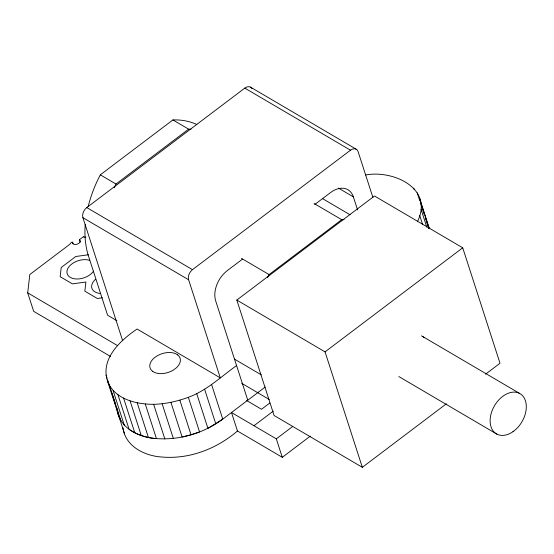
<?xml version="1.0" encoding="UTF-8"?>
<svg xmlns="http://www.w3.org/2000/svg" width="554" height="554" viewBox="0 0 554 554"><rect width="100%" height="100%" fill="white"/><g stroke="black" fill="none" stroke-linecap="round" stroke-linejoin="round"><path stroke-width="0.83" d="M117.005 409.143C119.152 428.11 139.255 437.715 156.45 438.588C179.918 440.326 203.872 433.145 222.75 419.136L265.248 387.004M122.967 427.612C125.121 446.579 145.224 456.184 162.419 457.057C189.731 459.301 216.877 448.671 237.458 430.998L282.284 457.32L310.302 436.136M417.432 221.621C434.107 188.166 392.966 169.815 365.598 174.974M110.461 356.416L33.669 311.32L27.7 292.844L29.819 274.521L69.887 244.231L71.355 242.306L72.574 242.174A3.954 2.472 -17.9 0 0 74.014 244.293A3.94 2.465 -17.9 0 0 79.063 243.137A3.94 2.465 -17.9 0 0 79.423 239.73L83.342 236.793M85.226 224.578C84.416 234.328 85.212 244.203 87.712 253.67L107.601 315.247L116.873 320.69M88.162 206.663C90.877 195.597 95.032 184.911 100.316 174.829L172.924 119.934C181.116 119.629 189.385 121.042 196.836 124.512M114.166 187.82L116.001 184.039L188.609 129.151L191.075 129.2M267.554 277.609L269.092 274.576L341.693 219.689L344.062 219.723M122.607 340.613L82.906 217.687A7.77 5.298 -59.6 0 1 86.777 207.577L244.799 88.114A7.77 5.298 -59.6 0 1 251.966 88.571M124.546 433.837L107.393 380.736C100.468 358.549 120.55 340.225 137.087 329.021L220.305 377.89L188.609 279.763A7.77 5.298 -59.6 0 1 192.48 269.653L350.502 150.196A7.77 5.298 -59.6 0 1 358.106 151.63L372.897 197.425M242.458 259.161L227.313 270.608A23.316 15.9 -59.6 0 0 215.7 300.94L247.77 400.217M314.734 204.523L330.565 192.557A23.316 15.9 -59.6 0 1 353.369 196.864L357.6 209.959M446.316 403.838L362.337 467.327L274.098 415.507L236.814 300.06L374.483 195.991L462.722 247.811L500.006 363.251L485.553 374.179M107.393 380.736C113.986 399.088 136.145 404.406 153.645 404.309C165.535 404.032 177.225 401.373 188.367 397.301C206.684 390.612 220.963 376.706 236.579 365.585M236.814 300.06L325.053 351.88L462.722 247.811M269.784 403.035L261.53 409.281L246.599 400.514M253.974 425.728L273.267 411.144M237.458 430.998L231.489 412.522L276.314 438.851L292.72 426.448M196.753 393.742L207.937 428.381L222.75 419.136L211.559 384.504M170.93 402.391L182.121 437.023L191.026 434.751L199.551 431.933L188.367 397.301M88.446 254.764L75.78 256.495L61.21 267.513L60.151 276.675L72.394 283.87L85.905 282.014L84.845 291.175L97.296 298.488L102.365 297.796M117.96 394.767L129.151 429.405C137.254 434.869 146.762 437.764 156.45 438.588L145.266 403.956M250.443 87.103L356.153 149.178M244.799 88.114L350.502 150.196M338.48 188.118L353.369 196.864M322.456 198.567L350.066 214.786M172.924 119.934L188.609 129.151M314.083 203.477L341.693 219.689M421.518 335.821L519.562 393.395M100.316 174.829L116.001 184.039M241.475 258.365L269.092 274.576M398.832 376.547L496.876 434.128M86.777 207.577L192.48 269.653M82.906 217.687L188.609 279.763M234.418 359.089L261.287 374.864M241.676 383.278L269.237 399.462M27.7 292.844L117.413 345.53M177.675 354.899L175.639 353.701A15.768 9.861 -17.9 0 0 156.373 356.361L153.964 358.147A15.768 9.861 -17.9 0 0 152.502 371.222M152.447 371.235L154.483 372.426A15.768 9.861 -17.9 0 0 173.776 369.781L176.165 367.981A15.768 9.861 -17.9 0 0 177.668 354.899M428.401 227.424L428.969 228.74M419.489 198.041L429.378 228.65M421.068 203.54L429.135 228.504M417.217 192.792L419.814 200.846M420.86 204.066L424.239 214.537M425.278 217.764L428.145 226.621M421.061 209.398L426.781 227.119M413.762 188.152L414.281 189.766M419.697 215.451L422.557 224.308M325.053 351.88L362.337 467.327M276.314 438.851L282.284 457.32M204.592 389.213L215.776 423.845M179.835 400.12L191.026 434.751M162.135 403.748L173.319 438.38M153.645 404.309L164.836 438.941M137.198 402.806L148.389 437.438M79.43 239.73L80.205 242.14M130.107 400.923L141.291 435.555M123.563 398.056L134.754 432.695M72.574 242.174L73.093 243.781M113.12 390.618L124.311 425.257M109.671 385.986L120.855 420.618M106.056 375.058L107.095 378.278M107.615 379.892L109.962 387.135M112.04 393.582L115.419 404.053M116.465 407.273L117.24 409.69M117.434 410.5L118.584 415.368M85.905 237.07A3.94 2.465 -17.9 0 1 83.342 236.793M100.599 293.475A14.452 9.037 -17.9 0 1 95.953 292.401L94.083 291.307A14.452 9.037 -17.9 0 1 95.489 279.327M89.568 260.332A14.452 9.037 -17.9 0 0 72.962 263.164L70.773 264.812A14.452 9.037 -17.9 0 0 69.409 276.813L71.251 277.9A14.452 9.037 -17.9 0 0 88.931 275.476L91.126 273.828A14.452 9.037 -17.9 0 0 93.515 271.114M422.889 336.673A23.316 15.9 -59.6 0 1 424.115 337.711M513.004 431.663A23.316 15.9 -59.6 0 0 520.933 394.254A23.316 15.9 -59.6 0 0 490.712 415.368A23.316 15.9 -59.6 0 0 513.004 431.663"/></g></svg>
